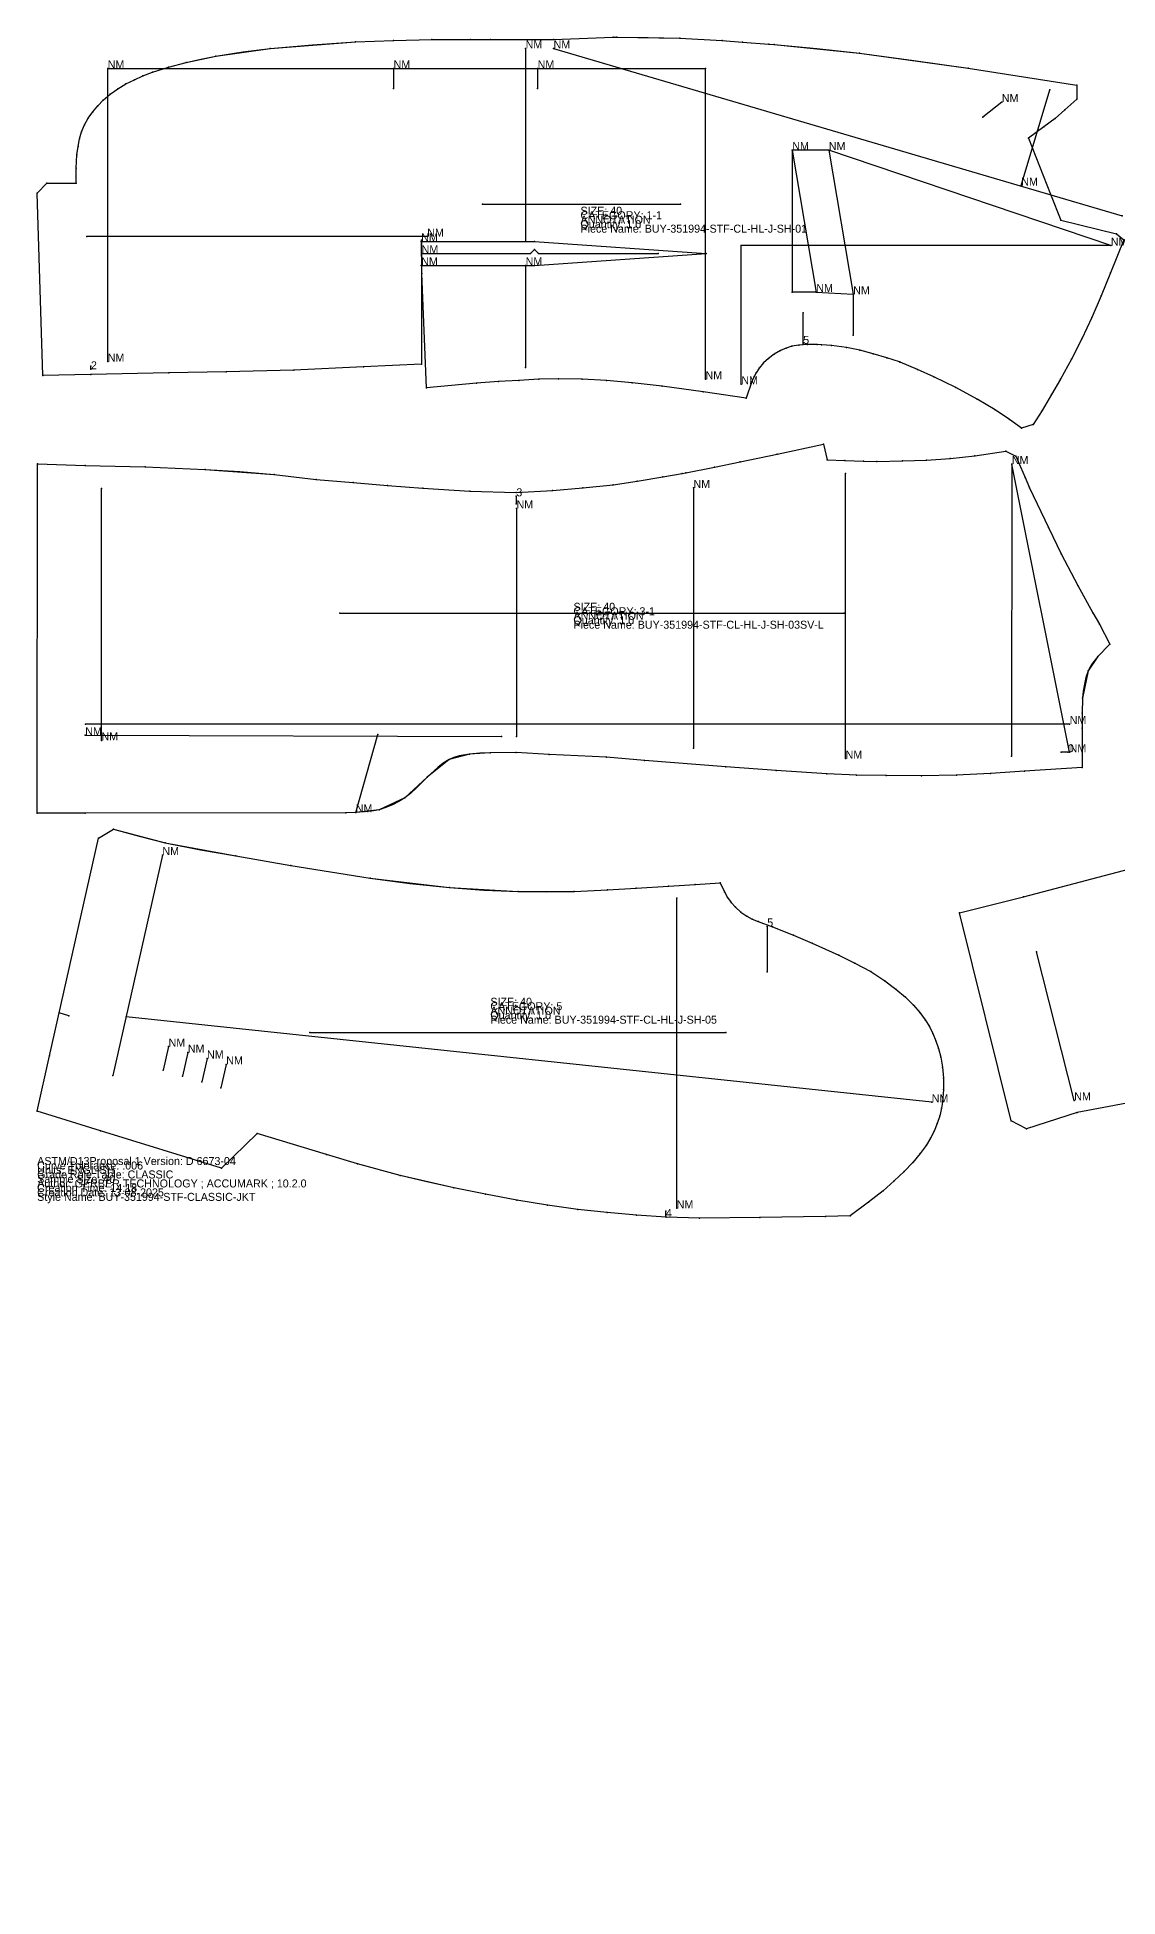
# Model space of a CAD drawing. Extents: x 0 to 67.6, y -21.7 to 36.6.
# Drawn here: x 0 to 33.8, y -21.7 to 36.4 of the extents above; entities that cross this region are included whole.
import ezdxf

# ---------------------------------------------------------------- set-up
doc = ezdxf.new("R2010")
doc.units = 0

# ---------------------------------------------------------------- blocks, each defined once
blk = doc.blocks.new('BUY-351994-STF-CL-HL-J-SH-01_40')
at = {"layer": '1'}
for points in [[(1.213, 31.8003), (1.22, 32.265), (1.2428, 32.685), (1.2751, 32.946), (1.322, 33.1788), (1.3858, 33.4064), (1.4743, 33.6212), (1.595, 33.8263), (1.7367, 34.0243), (1.8926, 34.2132), (2.0646, 34.3937), (2.2786, 34.5798), (2.5158, 34.7479), (2.7714, 34.8965), (3.0382, 35.0298), (3.3017, 35.1496), (3.6001, 35.2644), (4.1033, 35.4181), (4.6518, 35.5692), (5.5785, 35.7685), (7.2738, 36.0024), (9.9398, 36.2138), (11.134, 36.2528), (12.3333, 36.2822), (13.5377, 36.2835), (14.1657, 36.2835), (16.1341, 36.2835), (17.9935, 36.3588), (18.1104, 36.3583), (20.0727, 36.3252), (21.4023, 36.2526), (22.0398, 36.205), (22.8625, 36.1435), (23.0286, 36.1282), (25.6882, 35.8615), (29.0904, 35.3868), (32.4804, 34.8606)], [(32.481, 34.4239), (32.1094, 34.0938), (31.8024, 33.821), (31.4478, 33.5542), (30.9762, 33.1994)], [(32.4804, 34.8606), (32.481, 34.4239)], [(30.9762, 33.1994), (31.662, 31.4544), (31.662, 31.4544), (31.9814, 30.6444)], [(0, 31.4855), (0.3029, 31.8003)], [(0.1781, 25.7892), (0, 31.4855)], [(0.3029, 31.8003), (1.213, 31.8003)], [(31.9814, 30.6444), (33.7197, 30.21), (33.95, 30.0304)], [(12.1593, 25.4049), (12.0216, 28.9758), (12.0109, 30.0171), (12.0109, 26.1463)], [(33.95, 30.0304), (33.5377, 28.9951), (33.5377, 28.9951), (33.239, 28.2761), (32.9496, 27.603), (32.6423, 26.9317), (32.3139, 26.2947), (31.9705, 25.6693), (31.6925, 25.1897), (31.6925, 25.1897), (31.3971, 24.699), (31.1194, 24.2618)], [(30.7517, 24.1437), (30.3775, 24.4153), (29.9311, 24.7123), (29.3657, 25.0508), (28.6968, 25.4111), (28.0151, 25.7442), (27.5003, 25.978), (26.9585, 26.2075), (26.9362, 26.2149), (26.5441, 26.3444), (26.1185, 26.4695), (25.7012, 26.5782), (25.2817, 26.6644), (24.8198, 26.7275), (24.5013, 26.7497), (24.3726, 26.7584), (24.0697, 26.7567), (23.7978, 26.7365), (23.5721, 26.7013), (23.5721, 26.7013), (23.3973, 26.6471), (23.2212, 26.5728), (23.0286, 26.4597), (22.8451, 26.3222), (22.6964, 26.1828), (22.5564, 26.0182), (22.4587, 25.8751), (22.4587, 25.8751), (22.3995, 25.7622), (22.3267, 25.5976), (22.1452, 25.0814)], [(12.0109, 26.1463), (10.1905, 26.0546), (8.0171, 25.9581), (5.9077, 25.9058), (4.1151, 25.867), (1.678, 25.8188), (1.678, 25.8188), (0.1781, 25.7892)], [(22.1452, 25.0814), (20.802, 25.2746), (19.5294, 25.4518), (18.5878, 25.5566), (17.7864, 25.6291), (17.0242, 25.671), (16.2864, 25.6869), (15.6678, 25.6704), (15.052, 25.6295), (14.4087, 25.5958), (13.7235, 25.5447), (12.1593, 25.4049)], [(31.1194, 24.2618), (30.7517, 24.1437)]]:
    blk.add_lwpolyline(points, dxfattribs=at)
at = {"layer": '10'}
for p, q in [((23.9306, 26.775), (23.9306, 27.7497)), ((1.6781, 25.9815), (1.6781, 26.0828))]:
    blk.add_line(p, q, dxfattribs=at)
at = {"layer": '2'}
for p in [(16.1341, 36.2835), (15.2601, 36.0077), (16.1327, 36.0076), (2.2024, 35.3845), (2.2024, 35.3845), (11.1351, 35.3845), (15.6351, 35.3845), (20.88, 35.3845), (20.88, 35.3845), (11.1351, 34.7595), (15.6351, 34.7595), (30.137, 34.3288), (31.64, 34.7152), (32.4804, 34.8606), (32.4804, 34.8606), (32.481, 34.4239), (32.481, 34.4239), (29.5416, 33.863), (30.9762, 33.1994), (30.9762, 33.1994), (23.5915, 32.8311), (23.5915, 32.8311), (23.5915, 32.8311), (24.7326, 32.8311), (24.7326, 32.8311), (24.7326, 32.8311), (0, 31.4855), (0, 31.4855), (0.3029, 31.8003), (0.3029, 31.8003), (1.213, 31.8003), (1.213, 31.8003), (30.7448, 31.7225), (31.662, 31.4544), (13.9099, 31.1371), (20.1013, 31.1371), (31.9814, 30.6444), (31.9814, 30.6444), (33.8987, 30.7798), (1.5529, 30.1277), (11.998, 29.9777), (12.0109, 30.0171), (12.1859, 30.1277), (15.2601, 29.9777), (15.5327, 29.9777), (15.542, 29.7277), (21.9984, 29.8461), (21.9984, 29.8461), (33.5421, 29.8461), (33.5421, 29.8461), (33.7197, 30.21), (33.95, 30.0304), (33.95, 30.0304), (11.998, 29.2277), (12.0109, 29.6027), (15.2601, 29.2277), (15.417, 29.6027), (15.5347, 29.2277), (15.667, 29.6027), (19.4051, 29.6027), (20.9011, 29.6027), (20.9011, 29.6027), (12.0216, 28.9758), (33.5377, 28.9951), (33.5377, 28.9951), (23.5915, 28.3943), (23.5915, 28.3943), (24.3413, 28.3943), (24.3413, 28.3943), (24.3413, 28.3943), (25.4932, 28.3267), (25.4938, 28.3267), (25.4938, 28.3267), (23.9306, 27.7497), (23.9306, 26.775), (25.4932, 27.0486), (2.2024, 26.2233), (23.5721, 26.7013), (26.9362, 26.2149), (26.9585, 26.2075), (0.1781, 25.7892), (0.1781, 25.7892), (1.678, 25.8188), (1.6781, 26.0828), (1.6781, 25.9815), (12.0109, 26.1463), (12.0109, 26.1463), (15.2601, 26.0383), (17.7864, 25.6291), (20.88, 25.6727), (22.4587, 25.8751), (22.4587, 25.8751), (12.1593, 25.4049), (12.1593, 25.4049), (21.9984, 25.5163), (22.1452, 25.0814), (22.1452, 25.0814), (31.6925, 25.1897), (31.6925, 25.1897), (30.7517, 24.1437), (30.7517, 24.1437), (31.1194, 24.2618), (31.1194, 24.2618)]:
    blk.add_point(p, dxfattribs=at)
at = {"layer": '3'}
for p in [(9.9398, 36.2138), (11.134, 36.2528), (12.3333, 36.2822), (13.5377, 36.2835), (14.1657, 36.2835), (17.9935, 36.3588), (18.1104, 36.3583), (20.0727, 36.3252), (21.4023, 36.2526), (22.0398, 36.205), (22.8625, 36.1435), (23.0286, 36.1282), (4.6518, 35.5692), (5.5785, 35.7685), (7.2738, 36.0024), (25.6882, 35.8615), (2.7714, 34.8965), (3.0382, 35.0298), (3.3017, 35.1496), (3.6001, 35.2644), (4.1033, 35.4181), (29.0904, 35.3868), (2.0646, 34.3937), (2.2786, 34.5798), (2.5158, 34.7479), (1.595, 33.8263), (1.7367, 34.0243), (1.8926, 34.2132), (31.8024, 33.821), (32.1094, 34.0938), (1.322, 33.1788), (1.3858, 33.4064), (1.4743, 33.6212), (31.4478, 33.5542), (1.2428, 32.685), (1.2751, 32.946), (1.22, 32.265), (31.662, 31.4544), (33.239, 28.2761), (32.9496, 27.603), (23.7978, 26.7365), (24.0697, 26.7567), (24.3726, 26.7584), (24.5013, 26.7497), (24.8198, 26.7275), (32.6423, 26.9317), (22.6964, 26.1828), (22.8451, 26.3222), (23.0286, 26.4597), (23.2212, 26.5728), (23.3973, 26.6471), (23.5721, 26.7013), (25.2817, 26.6644), (25.7012, 26.5782), (26.1185, 26.4695), (26.5441, 26.3444), (32.3139, 26.2947), (1.678, 25.8188), (4.1151, 25.867), (5.9077, 25.9058), (8.0171, 25.9581), (10.1905, 26.0546), (14.4087, 25.5958), (15.052, 25.6295), (15.6678, 25.6704), (16.2864, 25.6869), (17.0242, 25.671), (22.3267, 25.5976), (22.3995, 25.7622), (22.5564, 26.0182), (27.5003, 25.978), (28.0151, 25.7442), (31.9705, 25.6693), (13.7235, 25.5447), (18.5878, 25.5566), (19.5294, 25.4518), (20.802, 25.2746), (28.6968, 25.4111), (29.3657, 25.0508), (29.9311, 24.7123), (30.3775, 24.4153), (31.3971, 24.699)]:
    blk.add_point(p, dxfattribs=at)
at = {"layer": '4'}
for p in [(9.9398, 36.2138, 0.1181), (14.1657, 36.2835, 0.1181), (16.1341, 36.2835, 0.1181), (18.1104, 36.3583, 0.1181), (23.0286, 36.1282, 0.1181), (29.0904, 35.3868, 0.1181), (31.662, 31.4544, 0.1181), (33.5377, 28.9951, 0.1181), (24.5013, 26.7497, 0.1181), (23.5721, 26.7013, 0.1181), (26.9362, 26.2149, 0.1181), (1.678, 25.8188, 0.1181), (17.7864, 25.6291, 0.1181), (22.5564, 26.0182, 0.1181), (31.6925, 25.1897, 0.1181)]:
    blk.add_point(p, dxfattribs=at)
at = {"layer": '5'}
blk.add_line((13.9099, 31.1371), (20.1013, 31.1371), dxfattribs=at)
at = {"layer": '7'}
blk.add_line((13.9099, 31.1371), (20.1013, 31.1371), dxfattribs=at)
at = {"layer": '8'}
for p, q in [((15.2601, 36.0077), (15.2601, 29.9777)), ((16.1327, 36.0076), (33.8987, 30.7798)), ((2.2024, 35.3845), (20.88, 35.3845)), ((2.2024, 26.2233), (2.2024, 35.3845)), ((11.1351, 35.3845), (11.1351, 34.7595)), ((15.6351, 35.3845), (15.6351, 34.7595)), ((20.88, 25.6727), (20.88, 35.3845)), ((30.137, 34.3288), (29.5416, 33.863)), ((30.7448, 31.7225), (31.64, 34.7152)), ((24.7326, 32.8311), (23.5915, 32.8311)), ((23.5915, 32.8311), (24.3413, 28.3943)), ((23.5915, 32.8311), (23.5915, 28.3943)), ((33.5421, 29.8461), (24.7326, 32.8311)), ((24.7326, 32.8311), (25.4938, 28.3267)), ((12.1859, 30.1277), (1.5529, 30.1277)), ((21.9984, 25.5163), (21.9984, 29.8461)), ((33.5421, 29.8461), (21.9984, 29.8461)), ((15.2601, 29.2277), (15.2601, 26.0383)), ((24.3413, 28.3943), (23.5915, 28.3943)), ((24.3413, 28.3943), (25.4938, 28.3267)), ((25.4932, 28.3267), (25.4932, 27.0486))]:
    blk.add_line(p, q, dxfattribs=at)
for points in [[(11.998, 29.9777), (15.5327, 29.9777), (20.9011, 29.6027)], [(12.0109, 29.6027), (15.417, 29.6027), (15.542, 29.7277), (15.667, 29.6027), (19.4051, 29.6027)], [(11.998, 29.2277), (15.5347, 29.2277), (20.9011, 29.6027)]]:
    blk.add_lwpolyline(points, dxfattribs=at)
at = {"layer": '84'}
for points in [[(1.213, 31.8003), (1.22, 32.265), (1.2428, 32.685), (1.2751, 32.946), (1.322, 33.1788), (1.3858, 33.4064), (1.4743, 33.6212), (1.595, 33.8263), (1.7367, 34.0243), (1.8926, 34.2132), (2.0646, 34.3937), (2.2786, 34.5798), (2.5158, 34.7479), (2.7714, 34.8965), (3.0382, 35.0298), (3.3017, 35.1496), (3.6001, 35.2644), (4.1033, 35.4181), (4.6518, 35.5692), (5.1136, 35.6763), (5.5785, 35.7685), (6.4242, 35.8992), (7.2738, 36.0024), (8.6054, 36.1251), (9.9398, 36.2138), (11.134, 36.2528), (12.3333, 36.2822), (13.5377, 36.2835), (14.1657, 36.2835), (16.1341, 36.2835), (17.9935, 36.3588), (18.1104, 36.3583), (19.0916, 36.3477), (20.0727, 36.3252), (21.4023, 36.2526), (22.0398, 36.205), (22.8625, 36.1435), (23.0286, 36.1282), (24.3592, 36.0024), (25.6882, 35.8615), (27.3908, 35.6354), (29.0904, 35.3868), (32.4804, 34.8606)], [(32.481, 34.4239), (32.1094, 34.0938), (31.8024, 33.821), (31.4478, 33.5542), (30.9762, 33.1994)], [(32.4804, 34.8606), (32.481, 34.4239)], [(30.9762, 33.1994), (31.662, 31.4544), (31.662, 31.4544), (31.9814, 30.6444)], [(0, 31.4855), (0.3029, 31.8003)], [(0.1781, 25.7892), (0, 31.4855)], [(0.3029, 31.8003), (1.213, 31.8003)], [(31.9814, 30.6444), (33.7197, 30.21), (33.95, 30.0304)], [(12.1593, 25.4049), (12.0216, 28.9758), (12.0109, 30.0171), (12.0109, 26.1463)], [(33.95, 30.0304), (33.5377, 28.9951), (33.5377, 28.9951), (33.239, 28.2761), (32.9496, 27.603), (32.6423, 26.9317), (32.3139, 26.2947), (31.9705, 25.6693), (31.6925, 25.1897), (31.6925, 25.1897), (31.3971, 24.699), (31.1194, 24.2618)], [(30.7517, 24.1437), (30.3775, 24.4153), (29.9311, 24.7123), (29.3657, 25.0508), (28.6968, 25.4111), (28.0151, 25.7442), (27.5003, 25.978), (26.9585, 26.2075), (26.9362, 26.2149), (26.5441, 26.3444), (26.1185, 26.4695), (25.7012, 26.5782), (25.2817, 26.6644), (24.8198, 26.7275), (24.5013, 26.7497), (24.3726, 26.7584), (24.0697, 26.7567), (23.7978, 26.7365), (23.5721, 26.7013), (23.5721, 26.7013), (23.3973, 26.6471), (23.2212, 26.5728), (23.0286, 26.4597), (22.8451, 26.3222), (22.6964, 26.1828), (22.5564, 26.0182), (22.4587, 25.8751), (22.4587, 25.8751), (22.3995, 25.7622), (22.3267, 25.5976), (22.1452, 25.0814)], [(12.0109, 26.1463), (10.1905, 26.0546), (8.0171, 25.9581), (5.9077, 25.9058), (4.1151, 25.867), (1.678, 25.8188), (1.678, 25.8188), (0.1781, 25.7892)], [(22.1452, 25.0814), (20.802, 25.2746), (19.5294, 25.4518), (18.5878, 25.5566), (17.7864, 25.6291), (17.0242, 25.671), (16.2864, 25.6869), (15.6678, 25.6704), (15.052, 25.6295), (14.4087, 25.5958), (13.7235, 25.5447), (12.1593, 25.4049)], [(31.1194, 24.2618), (30.7517, 24.1437)]]:
    blk.add_lwpolyline(points, dxfattribs=at)
at = {"layer": '85'}
for points in [[(15.2601, 36.0077), (15.2601, 29.9777)], [(16.1327, 36.0076), (33.8987, 30.7798)], [(2.2024, 35.3845), (20.88, 35.3845)], [(2.2024, 26.2233), (2.2024, 35.3845)], [(11.1351, 35.3845), (11.1351, 34.7595)], [(15.6351, 35.3845), (15.6351, 34.7595)], [(20.88, 25.6727), (20.88, 35.3845)], [(30.137, 34.3288), (29.5416, 33.863)], [(30.7448, 31.7225), (31.64, 34.7152)], [(24.7326, 32.8311), (23.5915, 32.8311)], [(23.5915, 32.8311), (24.3413, 28.3943)], [(23.5915, 32.8311), (23.5915, 28.3943)], [(33.5421, 29.8461), (24.7326, 32.8311)], [(24.7326, 32.8311), (25.4938, 28.3267)], [(12.1859, 30.1277), (1.5529, 30.1277)], [(11.998, 29.9777), (15.5327, 29.9777), (20.9011, 29.6027)], [(12.0109, 29.6027), (15.417, 29.6027), (15.542, 29.7277), (15.667, 29.6027), (19.4051, 29.6027)], [(21.9984, 25.5163), (21.9984, 29.8461)], [(33.5421, 29.8461), (21.9984, 29.8461)], [(11.998, 29.2277), (15.5347, 29.2277), (20.9011, 29.6027)], [(15.2601, 29.2277), (15.2601, 26.0383)], [(24.3413, 28.3943), (23.5915, 28.3943)], [(24.3413, 28.3943), (25.4938, 28.3267)], [(25.4932, 28.3267), (25.4932, 27.0486)]]:
    blk.add_lwpolyline(points, dxfattribs=at)
at = {"layer": '1'}
for s, p in [('SIZE: 40', (16.975, 30.8112)), ('CATEGORY: 1-1', (16.975, 30.6712)), ('ANNOTATION', (16.975, 30.5312)), ('Quantity: 1,0', (16.975, 30.3912)), ('Piece Name: BUY-351994-STF-CL-HL-J-SH-01', (16.975, 30.2512))]:
    blk.add_text(s, height=0.25, dxfattribs=at).set_placement(p)
at = {"layer": '10'}
for s, p in [('5', (23.9306, 26.775)), ('2', (1.6781, 25.9815))]:
    blk.add_text(s, height=0.25, dxfattribs=at).set_placement(p)
at = {"layer": '8'}
for p in [(15.2601, 36.0077), (16.1327, 36.0076), (2.2024, 35.3845), (11.1351, 35.3845), (15.6351, 35.3845), (30.137, 34.3288), (23.5915, 32.8311), (23.5915, 32.8311), (24.7326, 32.8311), (24.7326, 32.8311), (30.7448, 31.7225), (11.998, 29.9777), (12.1859, 30.1277), (12.0109, 29.6027), (33.5421, 29.8461), (33.5421, 29.8461), (11.998, 29.2277), (15.2601, 29.2277), (24.3413, 28.3943), (24.3413, 28.3943), (25.4932, 28.3267), (2.2024, 26.2233), (20.88, 25.6727), (21.9984, 25.5163)]:
    blk.add_text('NM', height=0.25, dxfattribs=at).set_placement(p)
at = {"layer": '85'}
for p in [(15.2601, 36.0077), (16.1327, 36.0076), (2.2024, 35.3845), (11.1351, 35.3845), (15.6351, 35.3845), (30.137, 34.3288), (23.5915, 32.8311), (23.5915, 32.8311), (24.7326, 32.8311), (24.7326, 32.8311), (30.7448, 31.7225), (11.998, 29.9777), (12.1859, 30.1277), (12.0109, 29.6027), (33.5421, 29.8461), (33.5421, 29.8461), (11.998, 29.2277), (15.2601, 29.2277), (24.3413, 28.3943), (24.3413, 28.3943), (25.4932, 28.3267), (2.2024, 26.2233), (20.88, 25.6727), (21.9984, 25.5163)]:
    blk.add_text('NM', height=0.25, dxfattribs=at).set_placement(p)
blk = doc.blocks.new('BUY-351994-STF-CL-HL-J-SH-03SV-L_40')
at = {"layer": '1'}
for points in [[(0.0069, 23.0283), (1.5034, 22.9789), (3.3694, 22.9316), (5.2523, 22.8562), (7.3995, 22.6976), (8.7123, 22.542), (9.8683, 22.441), (10.9447, 22.3472), (12.048, 22.2633), (13.5141, 22.1728), (14.9693, 22.134), (16.0974, 22.1951), (17.0445, 22.2742), (17.9917, 22.3774), (18.7487, 22.4889), (19.5482, 22.6178), (20.1488, 22.7259), (20.265, 22.7475), (21.1591, 22.9286), (21.9583, 23.0902), (23.1139, 23.335), (24.5707, 23.6437)], [(24.5707, 23.6437), (24.6811, 23.1565)], [(24.6811, 23.1565), (25.2363, 23.1293), (25.8132, 23.1109), (26.2315, 23.1049), (26.2315, 23.1049), (27.0384, 23.1197), (27.7864, 23.1471), (28.5257, 23.1942), (29.2895, 23.2809), (30.2579, 23.4294)], [(30.2579, 23.4294), (30.5725, 23.2731)], [(30.5725, 23.2731), (30.8666, 22.5974), (31.0068, 22.2783), (31.0068, 22.2783), (31.593, 21.0428), (31.9951, 20.215), (32.5156, 19.224), (32.9857, 18.3769), (32.9857, 18.3769), (33.1854, 18.0139), (33.5112, 17.3986)], [(0, 12.1101), (0.0069, 23.0283)], [(33.5112, 17.3986), (33.1328, 17.0107), (32.8311, 16.5621), (32.6621, 15.7077), (32.6526, 15.2399), (32.6505, 14.7647), (32.6503, 14.0443), (32.6503, 14.0443), (32.6501, 13.5432)], [(32.6501, 13.5432), (30.8423, 13.4233), (29.7862, 13.3558), (28.722, 13.3029), (27.6239, 13.2835), (26.5287, 13.2854), (25.6008, 13.3058), (24.6716, 13.3407), (23.0873, 13.4437), (21.5105, 13.5647), (18.975, 13.7625), (17.7868, 13.8642), (15.9984, 13.9445), (14.9674, 14.0121), (14.1538, 14.0033), (13.5065, 13.9613), (12.8677, 13.7931), (12.1868, 13.2384), (11.4891, 12.5911), (10.6822, 12.2213), (9.9514, 12.1379), (9.6398, 12.1204), (1.5003, 12.1101), (1.5003, 12.1101), (0, 12.1101)]]:
    blk.add_lwpolyline(points, dxfattribs=at)
at = {"layer": '10'}
blk.add_line((14.9693, 22.0137), (14.9693, 21.7824), dxfattribs=at)
at = {"layer": '2'}
for p in [(24.5707, 23.6437), (24.5707, 23.6437), (30.2579, 23.4294), (30.2579, 23.4294), (30.5725, 23.2731), (30.5725, 23.2731), (0.0069, 23.0283), (0.0069, 23.0283), (20.1488, 22.7259), (20.265, 22.7475), (24.6811, 23.1565), (24.6811, 23.1565), (25.2562, 22.7267), (26.2315, 23.1049), (30.45, 23.0217), (30.45, 23.0217), (2.0069, 22.2561), (10.9447, 22.3472), (14.9693, 22.134), (20.5023, 22.2753), (31.0068, 22.2783), (14.9693, 22.0137), (14.9693, 21.7824), (14.9762, 21.634), (9.4538, 18.3661), (25.2116, 18.3661), (32.9857, 18.3769), (33.5112, 17.3986), (33.5112, 17.3986), (1.5016, 14.5467), (1.5069, 14.8988), (10.6418, 14.568), (32.2571, 14.8988), (32.6505, 14.7647), (2.0069, 14.3879), (14.5038, 14.5133), (14.9674, 14.0121), (14.9762, 14.5121), (20.5023, 14.1449), (31.9941, 14.0184), (32.2014, 14.0184), (32.2562, 14.0182), (32.6503, 14.0443), (25.2562, 13.8191), (30.4377, 13.8985), (32.6501, 13.5432), (32.6501, 13.5432), (0, 12.1101), (0, 12.1101), (1.5003, 12.1101), (9.6398, 12.1204), (9.9514, 12.1379)]:
    blk.add_point(p, dxfattribs=at)
at = {"layer": '3'}
for p in [(23.1139, 23.335), (29.2895, 23.2809), (1.5034, 22.9789), (3.3694, 22.9316), (5.2523, 22.8562), (7.3995, 22.6976), (21.1591, 22.9286), (21.9583, 23.0902), (25.2363, 23.1293), (25.8132, 23.1109), (26.2315, 23.1049), (27.0384, 23.1197), (27.7864, 23.1471), (28.5257, 23.1942), (8.7123, 22.542), (9.8683, 22.441), (12.048, 22.2633), (13.5141, 22.1728), (16.0974, 22.1951), (17.0445, 22.2742), (17.9917, 22.3774), (18.7487, 22.4889), (19.5482, 22.6178), (30.8666, 22.5974), (31.0068, 22.2783), (31.593, 21.0428), (31.9951, 20.215), (32.5156, 19.224), (32.9857, 18.3769), (33.1854, 18.0139), (33.1328, 17.0107), (32.8311, 16.5621), (32.6621, 15.7077), (32.6526, 15.2399), (13.5065, 13.9613), (14.1538, 14.0033), (32.6503, 14.0443), (12.8677, 13.7931), (15.9984, 13.9445), (17.7868, 13.8642), (18.975, 13.7625), (21.5105, 13.5647), (23.0873, 13.4437), (30.8423, 13.4233), (12.1868, 13.2384), (24.6716, 13.3407), (25.6008, 13.3058), (26.5287, 13.2854), (27.6239, 13.2835), (28.722, 13.3029), (29.7862, 13.3558), (10.6822, 12.2213), (11.4891, 12.5911), (1.5003, 12.1101), (9.9514, 12.1379)]:
    blk.add_point(p, dxfattribs=at)
at = {"layer": '4'}
for p in [(1.5034, 22.9789, 0.1181), (20.1488, 22.7259, 0.1181), (26.2315, 23.1049, 0.1181), (14.9693, 22.134, 0.1181), (31.0068, 22.2783, 0.1181), (32.9857, 18.3769, 0.1181), (32.6503, 14.0443, 0.1181), (1.5003, 12.1101, 0.1181), (9.9514, 12.1379, 0.1181)]:
    blk.add_point(p, dxfattribs=at)
at = {"layer": '5'}
blk.add_line((9.4538, 18.3661), (25.2116, 18.3661), dxfattribs=at)
at = {"layer": '7'}
blk.add_line((9.4538, 18.3661), (25.2116, 18.3661), dxfattribs=at)
at = {"layer": '8'}
for p, q in [((25.2562, 13.8191), (25.2562, 22.7267)), ((30.45, 23.0217), (30.4377, 13.8985)), ((32.2562, 14.0182), (30.45, 23.0217)), ((2.0069, 14.3879), (2.0069, 22.2561)), ((20.5023, 22.2753), (20.5023, 14.1449)), ((14.9762, 21.634), (14.9762, 14.5121)), ((1.5016, 14.5467), (14.5038, 14.5133)), ((32.2571, 14.8988), (1.5069, 14.8988)), ((9.9514, 12.1379), (10.6418, 14.568))]:
    blk.add_line(p, q, dxfattribs=at)
at = {"layer": '84'}
for points in [[(0.0069, 23.0283), (1.5034, 22.9789), (3.3694, 22.9316), (5.2523, 22.8562), (6.3266, 22.7871), (7.3995, 22.6976), (8.7123, 22.542), (9.8683, 22.441), (10.9447, 22.3472), (12.048, 22.2633), (13.5141, 22.1728), (14.9693, 22.134), (16.0974, 22.1951), (17.0445, 22.2742), (17.9917, 22.3774), (18.7487, 22.4889), (19.5482, 22.6178), (20.1488, 22.7259), (20.265, 22.7475), (21.1591, 22.9286), (21.9583, 23.0902), (23.1139, 23.335), (24.5707, 23.6437)], [(24.5707, 23.6437), (24.6811, 23.1565)], [(24.6811, 23.1565), (25.2363, 23.1293), (25.8132, 23.1109), (26.2315, 23.1049), (26.2315, 23.1049), (27.0384, 23.1197), (27.7864, 23.1471), (28.5257, 23.1942), (29.2895, 23.2809), (30.2579, 23.4294)], [(30.2579, 23.4294), (30.5725, 23.2731)], [(30.5725, 23.2731), (30.8666, 22.5974), (31.0068, 22.2783), (31.0068, 22.2783), (31.593, 21.0428), (31.9951, 20.215), (32.5156, 19.224), (32.9857, 18.3769), (32.9857, 18.3769), (33.1854, 18.0139), (33.5112, 17.3986)], [(0, 12.1101), (0.0069, 23.0283)], [(33.5112, 17.3986), (33.1328, 17.0107), (32.9655, 16.7962), (32.8925, 16.6823), (32.8311, 16.5621), (32.764, 16.3554), (32.7171, 16.1425), (32.6831, 15.926), (32.6621, 15.7077), (32.6526, 15.2399), (32.6505, 14.7647), (32.6503, 14.0443), (32.6503, 14.0443), (32.6501, 13.5432)], [(32.6501, 13.5432), (30.8423, 13.4233), (29.7862, 13.3558), (28.722, 13.3029), (27.6239, 13.2835), (26.5287, 13.2854), (25.6008, 13.3058), (24.6716, 13.3407), (23.0873, 13.4437), (21.5105, 13.5647), (18.975, 13.7625), (17.7868, 13.8642), (15.9984, 13.9445), (14.9674, 14.0121), (14.1538, 14.0033), (13.8291, 13.9921), (13.5065, 13.9613), (13.1793, 13.901), (13.0203, 13.8553), (12.8677, 13.7931), (12.6841, 13.6746), (12.5125, 13.5376), (12.1868, 13.2384), (11.8469, 12.903), (11.673, 12.741), (11.4891, 12.5911), (11.2995, 12.4745), (11.1, 12.375), (10.8942, 12.2893), (10.6822, 12.2213), (10.5021, 12.186), (10.3197, 12.1631), (9.9514, 12.1379), (9.6398, 12.1204), (1.5003, 12.1101), (1.5003, 12.1101), (0, 12.1101)]]:
    blk.add_lwpolyline(points, dxfattribs=at)
at = {"layer": '85'}
for points in [[(25.2562, 13.8191), (25.2562, 22.7267)], [(30.45, 23.0217), (30.4377, 13.8985)], [(32.2562, 14.0182), (30.45, 23.0217)], [(2.0069, 14.3879), (2.0069, 22.2561)], [(20.5023, 22.2753), (20.5023, 14.1449)], [(14.9762, 21.634), (14.9762, 14.5121)], [(1.5016, 14.5467), (14.5038, 14.5133)], [(32.2571, 14.8988), (1.5069, 14.8988)], [(9.9514, 12.1379), (10.6418, 14.568)]]:
    blk.add_lwpolyline(points, dxfattribs=at)
at = {"layer": '9'}
blk.add_line((32.2014, 14.0184), (31.9941, 14.0184), dxfattribs=at)
at = {"layer": '1'}
for s, p in [('SIZE: 40', (16.7556, 18.4369)), ('ANNOTATION', (16.7556, 18.1569)), ('Quantity: 1,0', (16.7556, 18.0169)), ('CATEGORY: 3-1', (16.7556, 18.2969)), ('Piece Name: BUY-351994-STF-CL-HL-J-SH-03SV-L', (16.7556, 17.8769))]:
    blk.add_text(s, height=0.25, dxfattribs=at).set_placement(p)
at = {"layer": '10'}
blk.add_text('3', height=0.25, dxfattribs=at).set_placement((14.9693, 22.0137))
at = {"layer": '8'}
for p in [(30.45, 23.0217), (20.5023, 22.2753), (14.9762, 21.634), (32.2571, 14.8988), (1.5016, 14.5467), (2.0069, 14.3879), (25.2562, 13.8191), (32.2562, 14.0182), (9.9514, 12.1379)]:
    blk.add_text('NM', height=0.25, dxfattribs=at).set_placement(p)
at = {"layer": '85'}
for p in [(30.45, 23.0217), (20.5023, 22.2753), (14.9762, 21.634), (32.2571, 14.8988), (1.5016, 14.5467), (2.0069, 14.3879), (25.2562, 13.8191), (32.2562, 14.0182), (9.9514, 12.1379)]:
    blk.add_text('NM', height=0.25, dxfattribs=at).set_placement(p)
at = {"layer": '9'}
blk.add_text('0', height=0.25, dxfattribs=at).set_placement((32.2014, 14.0184))
blk = doc.blocks.new('BUY-351994-STF-CL-HL-J-SH-05_40')
at = {"layer": '1'}
for points in [[(0, 2.8074), (0.3883, 4.5364), (0.3883, 4.5364), (1.9142, 11.3294)], [(1.9142, 11.3294), (2.3808, 11.6102)], [(2.3808, 11.6102), (3.9969, 11.1886), (3.9969, 11.1886), (6.207, 10.7773), (7.9257, 10.4835), (7.9257, 10.4835), (10.4038, 10.0814), (12.8812, 9.7874), (15.0307, 9.6627), (16.7761, 9.6708), (17.8227, 9.7234), (18.712, 9.7707), (19.7186, 9.832), (20.5554, 9.8875), (21.3408, 9.9396)], [(21.3408, 9.9396), (21.4686, 9.6513), (21.5673, 9.4772), (21.6807, 9.3228), (21.8167, 9.172), (21.9877, 9.0207), (22.1699, 8.8925), (22.339, 8.8043), (22.5299, 8.7274), (22.9716, 8.558), (23.6284, 8.2982), (24.2081, 8.0521), (25.0425, 7.6745), (25.5437, 7.4222), (26.0412, 7.1629), (26.4848, 6.8704), (26.8272, 6.6181), (27.1278, 6.3671), (27.3775, 6.1191), (27.5755, 5.8831), (27.738, 5.6591), (27.8746, 5.4457), (27.9827, 5.2292), (28.0793, 5.0031), (28.1621, 4.7584), (28.2306, 4.4857), (28.282, 4.1781), (28.311, 3.8385), (28.3178, 3.4833), (28.2858, 3.0832), (28.2537, 2.8946), (28.1961, 2.6571), (28.1208, 2.4159), (28.0246, 2.1796), (27.9105, 1.9582), (27.7732, 1.7352), (27.5854, 1.4781), (27.3526, 1.2016), (27.0905, 0.9216), (26.7791, 0.6233), (26.4337, 0.3174), (25.9755, -0.0389), (25.3968, -0.4679)], [(5.7529, 1.0177), (1.976, 2.1914), (1.976, 2.1914), (0, 2.8074)], [(6.8768, 2.1079), (5.7529, 1.0177)], [(25.3968, -0.4679), (24.6325, -0.4872), (22.5777, -0.5209), (20.6961, -0.5378), (19.6456, -0.5111), (18.7289, -0.443), (17.8104, -0.3648), (16.8866, -0.2684), (15.9482, -0.1347), (14.9872, 0.0252), (14.0063, 0.2072), (13.0144, 0.4022), (11.3356, 0.7967), (10.0106, 1.1575), (9.0349, 1.4442), (6.8768, 2.1079)]]:
    blk.add_lwpolyline(points, dxfattribs=at)
at = {"layer": '10'}
for p, q in [((22.8098, 8.574), (22.8098, 7.16)), ((19.6414, -0.5034), (19.6414, -0.3265))]:
    blk.add_line(p, q, dxfattribs=at)
at = {"layer": '11'}
blk.add_lwpolyline([(0.9899, 5.7864), (0.69, 5.8793)], dxfattribs=at)
at = {"layer": '2'}
for p in [(1.9142, 11.3294), (1.9142, 11.3294), (2.3808, 11.6102), (2.3808, 11.6102), (3.9969, 11.1886), (3.9105, 10.804), (7.9257, 10.4835), (7.9257, 10.4835), (21.3408, 9.9396), (21.3408, 9.9396), (17.8227, 9.7234), (19.979, 9.4545), (22.5299, 8.7274), (22.8098, 8.574), (22.8098, 7.16), (26.0412, 7.1629), (0.69, 5.8793), (0.9899, 5.7864), (2.7755, 5.751), (8.5184, 5.2568), (21.5165, 5.2568), (4.1042, 4.8217), (0.3883, 4.5364), (3.9393, 4.0874), (4.7049, 4.635), (5.3056, 4.4483), (5.9063, 4.2616), (2.3648, 3.9223), (4.54, 3.9007), (5.1407, 3.7142), (5.7414, 3.5275), (27.947, 3.0791), (28.2858, 3.0832), (0, 2.8074), (0, 2.8074), (1.976, 2.1914), (6.8768, 2.1079), (6.8768, 2.1079), (9.0349, 1.4442), (5.7529, 1.0177), (5.7529, 1.0177), (19.6414, -0.3265), (19.6414, -0.5034), (19.6456, -0.5111), (19.979, -0.2325), (25.3968, -0.4679), (25.3968, -0.4679)]:
    blk.add_point(p, dxfattribs=at)
at = {"layer": '3'}
for p in [(3.9969, 11.1886), (6.207, 10.7773), (10.4038, 10.0814), (20.5554, 9.8875), (12.8812, 9.7874), (15.0307, 9.6627), (16.7761, 9.6708), (18.712, 9.7707), (19.7186, 9.832), (21.4686, 9.6513), (21.5673, 9.4772), (21.6807, 9.3228), (21.8167, 9.172), (21.9877, 9.0207), (22.1699, 8.8925), (22.339, 8.8043), (22.9716, 8.558), (23.6284, 8.2982), (24.2081, 8.0521), (25.0425, 7.6745), (25.5437, 7.4222), (26.4848, 6.8704), (26.8272, 6.6181), (27.1278, 6.3671), (27.3775, 6.1191), (27.5755, 5.8831), (27.738, 5.6591), (27.8746, 5.4457), (27.9827, 5.2292), (28.0793, 5.0031), (28.1621, 4.7584), (0.3883, 4.5364), (28.2306, 4.4857), (28.282, 4.1781), (28.311, 3.8385), (28.3178, 3.4833), (28.1208, 2.4159), (28.1961, 2.6571), (28.2537, 2.8946), (1.976, 2.1914), (27.9105, 1.9582), (28.0246, 2.1796), (27.3526, 1.2016), (27.5854, 1.4781), (27.7732, 1.7352), (10.0106, 1.1575), (11.3356, 0.7967), (26.7791, 0.6233), (27.0905, 0.9216), (13.0144, 0.4022), (14.0063, 0.2072), (14.9872, 0.0252), (26.4337, 0.3174), (15.9482, -0.1347), (16.8866, -0.2684), (17.8104, -0.3648), (18.7289, -0.443), (20.6961, -0.5378), (22.5777, -0.5209), (24.6325, -0.4872), (25.9755, -0.0389)]:
    blk.add_point(p, dxfattribs=at)
at = {"layer": '4'}
for p in [(3.9969, 11.1886, 0.1181), (7.9257, 10.4835, 0.1181), (17.8227, 9.7234, 0.1181), (22.5299, 8.7274, 0.1181), (26.0412, 7.1629, 0.1181), (0.3883, 4.5364, 0.1181), (28.2858, 3.0832, 0.1181), (1.976, 2.1914, 0.1181), (9.0349, 1.4442, 0.1181), (19.6456, -0.5111, 0.1181)]:
    blk.add_point(p, dxfattribs=at)
at = {"layer": '5'}
blk.add_line((8.5184, 5.2568), (21.5165, 5.2568), dxfattribs=at)
at = {"layer": '7'}
blk.add_line((8.5184, 5.2568), (21.5165, 5.2568), dxfattribs=at)
at = {"layer": '8'}
for p, q in [((3.9105, 10.804), (2.3648, 3.9223)), ((19.979, -0.2325), (19.979, 9.4545)), ((27.947, 3.0791), (2.7755, 5.751)), ((4.1042, 4.8217), (3.9393, 4.0874)), ((4.7049, 4.635), (4.54, 3.9007)), ((5.3056, 4.4483), (5.1407, 3.7142)), ((5.9063, 4.2616), (5.7414, 3.5275))]:
    blk.add_line(p, q, dxfattribs=at)
at = {"layer": '84'}
for points in [[(0, 2.8074), (0.3883, 4.5364), (0.3883, 4.5364), (1.9142, 11.3294)], [(1.9142, 11.3294), (2.3808, 11.6102)], [(2.3808, 11.6102), (3.1871, 11.3923), (3.9969, 11.1886), (3.9969, 11.1886), (5.0996, 10.9714), (6.207, 10.7773), (7.9257, 10.4835), (7.9257, 10.4835), (9.1638, 10.2759), (10.4038, 10.0814), (11.6407, 9.9187), (12.8812, 9.7874), (13.955, 9.7088), (15.0307, 9.6627), (15.9034, 9.6551), (16.7761, 9.6708), (17.8227, 9.7234), (18.712, 9.7707), (19.7186, 9.832), (20.5554, 9.8875), (21.3408, 9.9396)], [(21.3408, 9.9396), (21.4686, 9.6513), (21.5673, 9.4772), (21.6807, 9.3228), (21.8167, 9.172), (21.9877, 9.0207), (22.1699, 8.8925), (22.339, 8.8043), (22.5299, 8.7274), (22.9716, 8.558), (23.6284, 8.2982), (24.2081, 8.0521), (25.0425, 7.6745), (25.5437, 7.4222), (26.0412, 7.1629), (26.4848, 6.8704), (26.8272, 6.6181), (27.1278, 6.3671), (27.3775, 6.1191), (27.5755, 5.8831), (27.738, 5.6591), (27.8746, 5.4457), (27.9827, 5.2292), (28.0793, 5.0031), (28.1621, 4.7584), (28.2306, 4.4857), (28.282, 4.1781), (28.311, 3.8385), (28.3178, 3.4833), (28.2858, 3.0832), (28.2537, 2.8946), (28.1961, 2.6571), (28.1208, 2.4159), (28.0246, 2.1796), (27.9105, 1.9582), (27.7732, 1.7352), (27.5854, 1.4781), (27.3526, 1.2016), (27.0905, 0.9216), (26.7791, 0.6233), (26.4337, 0.3174), (25.9755, -0.0389), (25.3968, -0.4679)], [(5.7529, 1.0177), (1.976, 2.1914), (1.976, 2.1914), (0, 2.8074)], [(6.8768, 2.1079), (5.7529, 1.0177)], [(25.3968, -0.4679), (24.6325, -0.4872), (22.5777, -0.5209), (20.6961, -0.5378), (19.6456, -0.5111), (18.7289, -0.443), (17.8104, -0.3648), (16.8866, -0.2684), (15.9482, -0.1347), (14.9872, 0.0252), (14.0063, 0.2072), (13.0144, 0.4022), (12.1733, 0.5921), (11.3356, 0.7967), (10.0106, 1.1575), (9.0349, 1.4442), (6.8768, 2.1079)]]:
    blk.add_lwpolyline(points, dxfattribs=at)
at = {"layer": '85'}
for points in [[(3.9105, 10.804), (2.3648, 3.9223)], [(19.979, -0.2325), (19.979, 9.4545)], [(27.947, 3.0791), (2.7755, 5.751)], [(4.1042, 4.8217), (3.9393, 4.0874)], [(4.7049, 4.635), (4.54, 3.9007)], [(5.3056, 4.4483), (5.1407, 3.7142)], [(5.9063, 4.2616), (5.7414, 3.5275)]]:
    blk.add_lwpolyline(points, dxfattribs=at)
at = {"layer": '86'}
blk.add_lwpolyline([(0.9899, 5.7864), (0.69, 5.8793)], dxfattribs=at)
at = {"layer": '1'}
for s, p in [('ANNOTATION', (14.1589, 5.8162)), ('SIZE: 40', (14.1589, 6.0962)), ('Quantity: 1,0', (14.1589, 5.6762)), ('CATEGORY: 5', (14.1589, 5.9562)), ('Piece Name: BUY-351994-STF-CL-HL-J-SH-05', (14.1589, 5.5362))]:
    blk.add_text(s, height=0.25, dxfattribs=at).set_placement(p)
at = {"layer": '10'}
for s, p in [('5', (22.8098, 8.574)), ('4', (19.6414, -0.5034))]:
    blk.add_text(s, height=0.25, dxfattribs=at).set_placement(p)
at = {"layer": '8'}
for p in [(3.9105, 10.804), (4.1042, 4.8217), (4.7049, 4.635), (5.3056, 4.4483), (5.9063, 4.2616), (27.947, 3.0791), (19.979, -0.2325)]:
    blk.add_text('NM', height=0.25, dxfattribs=at).set_placement(p)
at = {"layer": '85'}
for p in [(3.9105, 10.804), (4.1042, 4.8217), (4.7049, 4.635), (5.3056, 4.4483), (5.9063, 4.2616), (27.947, 3.0791), (19.979, -0.2325)]:
    blk.add_text('NM', height=0.25, dxfattribs=at).set_placement(p)
blk = doc.blocks.new('BUY-351994-STF-CL-HL-J-SH-04_40')
at = {"layer": '1'}
for points in [[(35.8255, 9.4022), (37.9881, 9.9671), (38.0101, 9.9725), (38.0101, 9.9725), (38.9753, 10.2113), (40.1646, 10.5144), (41.8591, 10.8403), (44.0482, 11.223), (46.051, 11.4488), (47.5793, 11.5644), (48.6739, 11.6101), (48.6739, 11.6101), (49.7291, 11.5712), (51.6103, 11.5073), (53.6634, 11.4224), (54.4266, 11.3841)], [(54.4266, 11.3841), (54.9722, 10.935)], [(28.8179, 8.9987), (30.8182, 9.5035), (30.8182, 9.5035), (34.728, 10.5345)], [(34.728, 10.5345), (35.8255, 9.4022)], [(54.9722, 10.935), (54.4714, 10.6529), (54.4714, 10.6529), (53.6432, 10.1863), (53.078, 9.8677), (53.078, 9.8677), (52.7512, 9.6835), (52.2964, 9.4034), (51.6993, 9.0177), (51.3582, 8.7778), (51.1253, 8.583), (50.908, 8.3746), (50.7374, 8.1772), (50.5836, 7.9723), (50.3909, 7.6402), (50.1911, 7.1532), (50.1034, 6.7938), (50.1034, 6.7938), (50.0423, 6.3351), (50.0171, 5.9121), (50.0264, 5.5361), (50.0468, 5.2411), (50.1713, 4.3993), (50.0128, 4.0543)], [(30.4318, 2.505), (28.8179, 8.9987)], [(50.0128, 4.0543), (49.2274, 4.1056), (48.3904, 4.1605), (47.3839, 4.221), (46.4946, 4.2676), (46.4946, 4.2676), (45.4479, 4.3194), (43.7025, 4.326), (41.4031, 4.1994), (39.0761, 3.9036), (36.413, 3.4675), (36.413, 3.4675), (34.8795, 3.2041), (32.4954, 2.7613), (32.4954, 2.7613), (30.9076, 2.2523)], [(30.9076, 2.2523), (30.4318, 2.505)]]:
    blk.add_lwpolyline(points, dxfattribs=at)
at = {"layer": '10'}
blk.add_line((48.674, 11.4383), (48.674, 11.2855), dxfattribs=at)
at = {"layer": '2'}
for p in [(48.6547, 11.1733), (48.6739, 11.6101), (48.6739, 11.6101), (48.674, 11.4383), (48.674, 11.2855), (54.4266, 11.3841), (54.4266, 11.3841), (34.728, 10.5345), (34.728, 10.5345), (54.4714, 10.6529), (54.9722, 10.935), (54.9722, 10.935), (37.9881, 9.9671), (38.0101, 9.9725), (38.0101, 9.9725), (30.8182, 9.5035), (30.8182, 9.5035), (35.8255, 9.4022), (35.8255, 9.4022), (53.078, 9.8677), (28.8179, 8.9987), (28.8179, 8.9987), (31.2178, 7.7798), (36.7165, 7.119), (48.4053, 7.119), (50.1034, 6.7938), (50.1034, 6.7938), (46.4946, 4.2676), (46.4946, 4.2676), (48.6548, 4.538), (50.1713, 4.3993), (50.0128, 4.0543), (50.0128, 4.0543), (32.3999, 3.1402), (36.413, 3.4675), (36.413, 3.4675), (30.4318, 2.505), (30.4318, 2.505), (32.4954, 2.7613), (32.4954, 2.7613), (30.9076, 2.2523), (30.9076, 2.2523)]:
    blk.add_point(p, dxfattribs=at)
at = {"layer": '3'}
for p in [(44.0482, 11.223), (46.051, 11.4488), (47.5793, 11.5644), (49.7291, 11.5712), (51.6103, 11.5073), (53.6634, 11.4224), (40.1646, 10.5144), (41.8591, 10.8403), (54.4714, 10.6529), (38.9753, 10.2113), (53.6432, 10.1863), (52.2964, 9.4034), (52.7512, 9.6835), (53.078, 9.8677), (51.3582, 8.7778), (51.6993, 9.0177), (50.7374, 8.1772), (50.908, 8.3746), (51.1253, 8.583), (50.3909, 7.6402), (50.5836, 7.9723), (50.1911, 7.1532), (50.0171, 5.9121), (50.0423, 6.3351), (50.0264, 5.5361), (50.0468, 5.2411), (41.4031, 4.1994), (43.7025, 4.326), (45.4479, 4.3194), (47.3839, 4.221), (48.3904, 4.1605), (49.2274, 4.1056), (39.0761, 3.9036), (34.8795, 3.2041)]:
    blk.add_point(p, dxfattribs=at)
at = {"layer": '4'}
for p in [(48.6739, 11.6101, 0.1181), (54.4714, 10.6529, 0.1181), (38.0101, 9.9725, 0.1181), (30.8182, 9.5035, 0.1181), (53.078, 9.8677, 0.1181), (50.1034, 6.7938, 0.1181), (46.4946, 4.2676, 0.1181), (36.413, 3.4675, 0.1181), (32.4954, 2.7613, 0.1181)]:
    blk.add_point(p, dxfattribs=at)
at = {"layer": '5'}
blk.add_line((36.7165, 7.119), (48.4053, 7.119), dxfattribs=at)
at = {"layer": '7'}
blk.add_line((36.7165, 7.119), (48.4053, 7.119), dxfattribs=at)
at = {"layer": '8'}
for p, q in [((48.6547, 11.1733), (48.6548, 4.538)), ((32.3999, 3.1402), (31.2178, 7.7798))]:
    blk.add_line(p, q, dxfattribs=at)
at = {"layer": '84'}
for points in [[(35.8255, 9.4022), (37.9881, 9.9671), (38.0101, 9.9725), (38.0101, 9.9725), (38.9753, 10.2113), (40.1646, 10.5144), (41.0102, 10.6853), (41.8591, 10.8403), (42.9519, 11.0421), (44.0482, 11.223), (45.0481, 11.3479), (46.051, 11.4488), (46.8146, 11.5132), (47.5793, 11.5644), (48.6739, 11.6101), (48.6739, 11.6101), (49.7291, 11.5712), (51.6103, 11.5073), (53.6634, 11.4224), (54.4266, 11.3841)], [(54.4266, 11.3841), (54.9722, 10.935)], [(28.8179, 8.9987), (30.8182, 9.5035), (30.8182, 9.5035), (34.728, 10.5345)], [(34.728, 10.5345), (35.8255, 9.4022)], [(54.9722, 10.935), (54.4714, 10.6529), (54.4714, 10.6529), (53.6432, 10.1863), (53.078, 9.8677), (53.078, 9.8677), (52.7512, 9.6835), (52.2964, 9.4034), (51.6993, 9.0177), (51.3582, 8.7778), (51.1253, 8.583), (50.908, 8.3746), (50.7374, 8.1772), (50.5836, 7.9723), (50.3909, 7.6402), (50.2824, 7.4002), (50.1911, 7.1532), (50.1034, 6.7938), (50.1034, 6.7938), (50.0423, 6.3351), (50.0171, 5.9121), (50.0264, 5.5361), (50.0468, 5.2411), (50.1713, 4.3993), (50.0128, 4.0543)], [(30.4318, 2.505), (28.8179, 8.9987)], [(50.0128, 4.0543), (49.2274, 4.1056), (48.3904, 4.1605), (47.3839, 4.221), (46.4946, 4.2676), (46.4946, 4.2676), (45.4479, 4.3194), (44.5752, 4.3339), (43.7025, 4.326), (42.5517, 4.281), (41.4031, 4.1994), (40.2377, 4.0668), (39.0761, 3.9036), (36.413, 3.4675), (36.413, 3.4675), (34.8795, 3.2041), (32.4954, 2.7613), (32.4954, 2.7613), (30.9076, 2.2523)], [(30.9076, 2.2523), (30.4318, 2.505)]]:
    blk.add_lwpolyline(points, dxfattribs=at)
at = {"layer": '85'}
for points in [[(48.6547, 11.1733), (48.6548, 4.538)], [(32.3999, 3.1402), (31.2178, 7.7798)]]:
    blk.add_lwpolyline(points, dxfattribs=at)
at = {"layer": '1'}
for s, p in [('SIZE: 40', (41.895, 7.4912)), ('CATEGORY: 4', (41.895, 7.3512)), ('ANNOTATION', (41.895, 7.2112)), ('Quantity: 1,0', (41.895, 7.0712)), ('Piece Name: BUY-351994-STF-CL-HL-J-SH-04', (41.895, 6.9312))]:
    blk.add_text(s, height=0.25, dxfattribs=at).set_placement(p)
at = {"layer": '10'}
blk.add_text('4', height=0.25, dxfattribs=at).set_placement((48.674, 11.4383))
at = {"layer": '8'}
for p in [(48.6547, 11.1733), (32.3999, 3.1402)]:
    blk.add_text('NM', height=0.25, dxfattribs=at).set_placement(p)
at = {"layer": '85'}
for p in [(48.6547, 11.1733), (32.3999, 3.1402)]:
    blk.add_text('NM', height=0.25, dxfattribs=at).set_placement(p)

msp = doc.modelspace()

# ---------------------------------------------------------------- block references
at = {"layer": '1'}
for name in ['BUY-351994-STF-CL-HL-J-SH-01_40', 'BUY-351994-STF-CL-HL-J-SH-03SV-L_40', 'BUY-351994-STF-CL-HL-J-SH-04_40', 'BUY-351994-STF-CL-HL-J-SH-05_40']:
    msp.add_blockref(name, (0, 0), dxfattribs=at)

# ---------------------------------------------------------------- texts
for s, p in [('ASTM/D13Proposal 1 Version: D 6673-04', (0, 1.12)), ('Curve Tolerance: .006', (0, 0.98)), ('Author: GERBER TECHNOLOGY ; ACCUMARK ; 10.2.0', (0, 0.42)), ('Sample Size: 40', (0, 0.56)), ('Grade Rule Table: CLASSIC', (0, 0.7)), ('Units: ENGLISH', (0, 0.84)), ('Style Name: BUY-351994-STF-CLASSIC-JKT', (0, 0)), ('Creation Time: 14:18', (0, 0.28)), ('Creation Date: 13-08-2025', (0, 0.14))]:
    msp.add_text(s, height=0.25, dxfattribs=at).set_placement(p)

doc.saveas('drawing.dxf')
